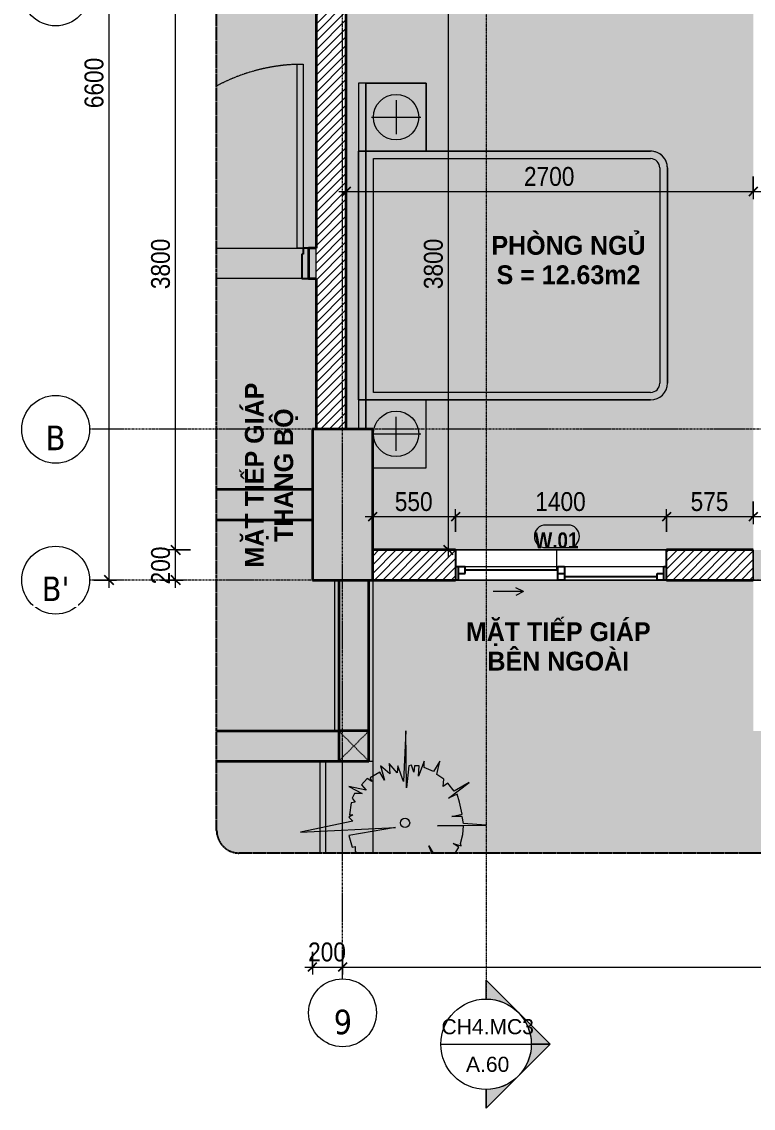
# Model space of a CAD drawing. Header units: millimetres. Extents: x 81424 to 264319, y 405 to 78637.
# Drawn here: x 81424 to 86278, y 21035 to 28239 of the extents above; entities that cross this region are included whole.
import ezdxf

# ---------------------------------------------------------------- set-up
doc = ezdxf.new("R2010")
doc.units = ezdxf.units.MM
for name, pattern in [('Dash', [6, 3, -3]), ('Dash - Tight', [4.5, 3, -1.5]), ('Dash Dot 3_16_', [7.9375, 4.7625, -1.5875, 0, -1.5875]), ('Grid Line', [22.225, 12.7, -3.175, 3.175, -3.175]), ('Hidden', [7.14375, 4.7625, -2.38125])]:
    doc.linetypes.add(name, pattern=pattern)
for name, color, linetype, lineweight in [('0-1', 7, 'Continuous', 5), ('A-ANNO-DIMS', 211, 'Continuous', 9), ('A-ANNO-DIMS-50', 211, 'Continuous', 9), ('A-DETL-GENF-1', 7, 'Continuous', 18), ('A-DETL-GENF-3', 92, 'Dash - Tight', 18), ('A-DETL-GENF-4', 92, 'Hidden', 25), ('A-DETL-GENF-5', 9, 'Continuous', 18), ('A-DETL-MEDM', 33, 'Continuous', 35), ('A-DETL-THIN', 151, 'Continuous', 18), ('A-DOOR', 31, 'Continuous', 18), ('A-DOOR-FRAM', 31, 'Continuous', 25), ('A-DOOR-FRAM-1', 31, 'Continuous', 18), ('A-FLOR', 192, 'Continuous', 18), ('A-GLAZ', 151, 'Continuous', 18), ('A-GLAZ-1', 151, 'Continuous', 25), ('A-GLAZ-IDEN', 152, 'Continuous', 9), ('A-WALL', 113, 'Continuous', 18), ('A-WALL-4', 113, 'Continuous', 35), ('A-WALL-PATT-2', 111, 'Continuous', 18), ('G-ANNO-SYMB', 111, 'Continuous', 9), ('G-ANNO-SYMB-1', 111, 'Dash Dot 3_16_', 18), ('G-ANNO-TEXT-1', 7, 'Continuous', 9), ('G-IMPT', 8, 'Continuous', 18), ('I-FURN', 30, 'Continuous', 18), ('I-FURN-2', 253, 'Continuous', 18), ('L-PLNT-1', 253, 'Continuous', 18), ('S-COLS', 52, 'Continuous', 18), ('S-COLS-3', 52, 'Continuous', 35), ('S-COLS-HDLN', 52, 'Dash', 18), ('S-GRID-1', 1, 'Grid Line', 9), ('S-GRID-IDEN', 1, 'Continuous', 9)]:
    doc.layers.add(name, color=color, linetype=linetype, lineweight=lineweight)
doc.layers.add('A-DETL-GENF-2', color=7, linetype='Continuous', lineweight=18, transparency=0.2)
doc.styles.add('Arial', font='arial.ttf', dxfattribs={"height": 100})
doc.styles.add('Arial_B', font='arialbd.ttf', dxfattribs={"width": 0.95, "height": 125})
doc.styles.add('Arial_B_2', font='arialbd.ttf', dxfattribs={"width": 0.85, "height": 105})
doc.styles.add('Tahoma_B', font='tahomabd.ttf', dxfattribs={"height": 162.5})
doc.styles.add('UTM Avo', font='', dxfattribs={"width": 0.9, "height": 125})
doc.styles.get('UTM Avo').set_extended_font_data('UTM Avo')
doc.dimstyles.new('1_Dim_chi_tiet_2_5', dxfattribs={"dimscale": 304.8, "dimtxt": 124.912619, "dimasz": 0.19685, "dimexe": 0.164042, "dimexo": 0.0625, "dimgap": 0.016404, "dimtad": 1, "dimdec": 0, "dimrnd": 5, "dimzin": 0, "dimdsep": 46, "dimtxsty": 'UTM Avo', "dimblk1": 'OBLIQUE', "dimblk2": 'OBLIQUE', "dimsah": 1, "dimcen": 0.09, "dimdle": 0.164042, "dimazin": 0, "dimtfac": 1, "dimtdec": 4, "dimtix": 1, "dimtmove": 0, "dimatfit": 3, "dimfxl": 0.328084, "dimfxlon": 1, "dimtvp": 1, "dimtolj": 1, "dimtzin": 0, "dimarcsym": 2})
pattern_1 = [(45, (0, 0), (-28.284271, 28.284271), [])]

# ---------------------------------------------------------------- blocks, each defined once
blk = doc.blocks.new('NCV_TKTC_KET CAU_rvt-1-TKCS_CĂN HỘ LOẠI 4 - MẶT BẰNG')
at = {"layer": 'A-FLOR'}
blk.add_line((83502.6, 23536.9), (83502.6, 24536.9), dxfattribs=at)
at = {"layer": 'S-COLS'}
blk.add_line((83352.6, 24536.9), (83527.6, 24536.9), dxfattribs=at)
blk = doc.blocks.new('GIUONG NGU-2TAB-1600x2000 - GIUONG NGU-2TAB-1600x2000-842839-TKCS_CĂN HỘ LOẠI 4 - MẶT BẰNG')
at = {"layer": 'I-FURN-2'}
for p, q in [((458.5, 0), (263.7, 0)), ((458.5, -50), (458.5, 0)), ((2108.2, 0), (458.5, 0)), ((458.5, 0), (458.5, -50)), ((458.5, 0), (2108.2, 0)), ((2108.2, -50), (2108.2, 0)), ((458.5, -50), (263.7, -50)), ((263.7, -50), (458.5, -50)), ((458.5, -50), (263.7, -50)), ((458.5, -450.3), (458.5, -50)), ((2108.2, -50), (458.5, -50)), ((458.5, -50), (458.5, -1938.9)), ((458.5, -50), (2108.2, -50)), ((458.5, -1938.9), (458.5, -50)), ((458.5, -450.3), (458.5, -50)), ((458.5, -50), (2108.2, -50)), ((2558.2, 0), (2108.2, 0)), ((2108.2, 0), (2108.2, -50)), ((2558.2, -50), (2108.2, -50)), ((2108.2, -50), (2108.2, -450.3)), ((2108.2, -1938.9), (2108.2, -50)), ((2108.2, -50), (2558.2, -50)), ((2108.2, -50), (2558.2, -50)), ((2108.2, -450.3), (2108.2, -50)), ((2108.2, -50), (2108.2, -1938.9)), ((2558.2, -50), (2558.2, 0)), ((2558.2, -450.3), (2558.2, -50)), ((2558.2, -50), (2558.2, -450.3)), ((8.5, -95), (8.5, -450.3)), ((8.5, -95), (8.5, -450.3)), ((233.5, -95), (233.5, -413.5)), ((508.5, -100), (2058.2, -100)), ((508.5, -1938.9), (508.5, -100)), ((2058.2, -100), (2058.2, -1938.9)), ((2333.2, -86.8), (2333.2, -413.5)), ((120.2, -250.2), (346.8, -250.2)), ((2446.5, -250.2), (2219.8, -250.2)), ((8.5, -450.3), (458.5, -450.3)), ((8.5, -450.3), (458.5, -450.3)), ((2108.2, -450.3), (2558.2, -450.3)), ((2558.2, -450.3), (2108.2, -450.3)), ((1997.1, -2000), (569.6, -2000)), ((569.6, -2050), (1997.1, -2050)), ((1997.1, -2050), (569.6, -2050))]:
    blk.add_line(p, q, dxfattribs=at)
for centre in [(233.5, -250.2), (2333.2, -250.2)]:
    blk.add_circle(centre, 150.7, dxfattribs=at)
for centre, radius, start, end in [((569.6, -1938.9), 111.1, 180, 270), ((569.6, -1938.9), 111.1, 180, 270), ((569.6, -1938.9), 61.1, 180, 270), ((1997.1, -1938.9), 111.1, 270, 360), ((1997.1, -1938.9), 61.1, 270, 0), ((1997.1, -1938.9), 111.1, 270, 0)]:
    blk.add_arc(centre, radius, start, end, dxfattribs=at)
blk = doc.blocks.new('NCV_TKTC_TANG 1_rvt-1-TKCS_CĂN HỘ LOẠI 4 - MẶT BẰNG')
at = {"layer": 'I-FURN', "rotation": 90.00000000000077}
blk.add_blockref('GIUONG NGU-2TAB-1600x2000 - GIUONG NGU-2TAB-1600x2000-842839-TKCS_CĂN HỘ LOẠI 4 - MẶT BẰNG', (83657.6, 25273.2), dxfattribs=at)
blk = doc.blocks.new('FD_01 - FD_01-1200x2200mm-1787917-TKCS_CĂN HỘ LOẠI 4 - MẶT BẰNG')
at = {"layer": 'A-DETL-GENF-3'}
for p, q in [((570, 100), (570, 1320)), ((570, 1320), (610, 1320)), ((610, 1320), (610, 100)), ((610, 100), (570, 100))]:
    blk.add_line(p, q, dxfattribs=at)
blk.add_arc((610, 100), 1220, 91.87889, 118.14713, dxfattribs=at)
at = {"layer": 'A-DOOR-FRAM'}
for p, q in [((645, 100), (610, 100)), ((610, 100), (610, 60)), ((610, 60), (600, 60)), ((600, 60), (600, -100)), ((600, -100), (645, -100))]:
    blk.add_line(p, q, dxfattribs=at)
blk = doc.blocks.new('FD_01 - FD_01-1200x2200mm-1787918-TKCS_CĂN HỘ LOẠI 4 - MẶT BẰNG')
at = {"layer": 'A-DETL-GENF-3'}
for p, q in [((570, -100), (570, -709.6)), ((610, -709.6), (610, -100))]:
    blk.add_line(p, q, dxfattribs=at)
at = {"layer": 'A-DOOR-FRAM-1'}
for p, q in [((-115, 100), (645, 100)), ((645, 100), (645, 98.4))]:
    blk.add_line(p, q, dxfattribs=at)
blk = doc.blocks.new('1_FAMILY RVT - W01-WxH 1400x1400xmm-V5-TKCS_CĂN HỘ LOẠI 4 - MẶT BẰNG')
at = {"layer": 'A-GLAZ'}
for p, q in [((248.4, 172.39), (299.2, 197.79)), ((248.4, 172.39), (299.2, 146.99)), ((248.4, 172.39), (451.6, 172.39)), ((700, 96.19), (-700, 96.19)), ((-636.5, 96.19), (-22.225, 96.19)), ((22.225, 96.19), (680.95, 96.19)), ((-680.95, 7.29), (-22.225, 7.29)), ((22.225, 7.29), (636.5, 7.29)), ((-700, -103.81), (700, -103.81))]:
    blk.add_line(p, q, dxfattribs=at)
at = {"layer": 'A-GLAZ-1'}
for p, q in [((-700, 96.19), (-700, -103.81)), ((-700, 96.19), (-636.5, 96.19)), ((-680.95, 96.19), (-680.95, 7.29)), ((-636.5, 96.19), (-636.5, 51.74)), ((-636.5, 73.965), (-22.225, 73.965)), ((-22.225, 7.29), (-22.225, 96.19)), ((-22.225, 96.19), (22.225, 96.19)), ((22.225, 96.19), (22.225, 7.29)), ((680.95, 96.19), (700, 96.19)), ((680.95, 96.19), (680.95, 7.29)), ((700, -103.81), (700, 96.19)), ((-700, 7.29), (-680.95, 7.29)), ((-636.5, 51.74), (-680.95, 51.74)), ((22.225, 51.74), (-22.225, 51.74)), ((-22.225, 7.29), (22.225, 7.29)), ((22.225, 29.515), (636.5, 29.515)), ((636.5, 51.74), (636.5, 7.29)), ((680.95, 51.74), (636.5, 51.74)), ((636.5, 7.29), (700, 7.29))]:
    blk.add_line(p, q, dxfattribs=at)
blk = doc.blocks.new('CAY MAI VAN PHUC - CAY DUC SOC_dwg-2256080-TKCS_CĂN HỘ LOẠI 4 - MẶT BẰNG')
at = {"layer": 'G-IMPT', "flags": 128}
for points in [[(32.8, 479.5), (12.9, 293.4), (6.2, 771.8), (-13.8, 346.6), (-60.3, 479.5), (-67, 419.7), (-133.5, 499.4), (-126.8, 413), (-206.6, 479.5), (-173.4, 359.9), (-213.3, 426.3), (-293.1, 379.8), (-279.8, 346.6), (-319.7, 373.2), (-366.2, 320), (-326.3, 273.5), (-472.6, 306.7), (-359.6, 246.9), (-426.1, 246.9), (-446, 207.1), (-419.4, 173.8), (-452.7, 167.2), (-466, 67.5), (-439.4, 67.5), (-472.6, 47.6), (-439.4, 14.4), (-878.3, -78.6), (-80.3, -38.8), (-472.6, -105.2), (-446, -204.9), (-419.4, -198.2), (-419.4, -238.1), (-407.7, -253.3)], [(434.6, -253.3), (425.2, -244.8), (451.8, -204.9), (405.2, -171.7), (471.7, -191.6), (465.1, -171.7), (485, -98.6), (491.7, -25.5), (272.2, -25.5), (677.9, -18.8), (491.7, -5.6), (478.4, 54.2), (391.9, 54.2), (478.4, 74.2), (458.4, 173.8), (438.5, 240.3), (365.3, 207.1), (538.2, 340), (411.9, 266.9), (358.7, 333.3), (318.8, 306.7), (325.4, 366.5), (265.6, 406.4), (292.2, 519.4), (239, 433), (159.2, 466.2), (159.2, 519.4), (112.6, 393.1), (119.3, 479.5), (79.4, 479.5), (72.7, 426.3), (52.8, 486.1), (32.8, 479.5)], [(224.6, -253.3), (199.1, -191.6), (235.7, -253.3)]]:
    blk.add_lwpolyline(points, dxfattribs=at)
at = {"layer": 'G-IMPT'}
blk.add_circle((0, 0), 38.6, dxfattribs=at)
blk = doc.blocks.new('CAY MAI VAN PHUC - CAY BONG TRANG-2256081-TKCS_CĂN HỘ LOẠI 4 - MẶT BẰNG')
at = {"xscale": 0.7894736842105263, "yscale": 0.7894736842105263, "zscale": 0.7894736842105263}
blk.add_blockref('CAY MAI VAN PHUC - CAY DUC SOC_dwg-2256080-TKCS_CĂN HỘ LOẠI 4 - MẶT BẰNG', (0, 0), dxfattribs=at)
blk = doc.blocks.new('G1_SOF - BO TRU - 200x200-3050151-TKCS_CĂN HỘ LOẠI 4 - MẶT BẰNG')
at = {"layer": 'S-COLS-3'}
for p, q in [((100, 100), (-100, 100)), ((-100, 100), (-100, -100)), ((100, -100), (100, 100)), ((-100, -100), (100, -100))]:
    blk.add_line(p, q, dxfattribs=at)
at = {"layer": 'S-COLS-HDLN'}
for p, q in [((100, 100), (-100, -100)), ((-100, 100), (100, -100))]:
    blk.add_line(p, q, dxfattribs=at)
blk = doc.blocks.new('BORDER VIEW - BORDER VIEW-2591741-TKCS_CĂN HỘ LOẠI 4 - MẶT BẰNG')
at = {"layer": 'A-DETL-GENF-4'}
for p, q in [((0, 150), (0, 11455.3)), ((9840, 0), (150, 0))]:
    blk.add_line(p, q, dxfattribs=at)
blk.add_arc((150, 150), 150, 180, 270, dxfattribs=at)
blk = doc.blocks.new('Grid - M_Grid Head - Circle-353313-TKCS_CĂN HỘ LOẠI 4 - MẶT BẰNG')
at = {"layer": 'S-GRID-IDEN'}
blk.add_circle((0, 0), 4.5, dxfattribs=at)
blk = doc.blocks.new('Section - M_Section Head - Filled-352373-TKCS_CĂN HỘ LOẠI 4 - MẶT BẰNG')
at = {"layer": 'G-ANNO-SYMB'}
h = blk.add_hatch(color=256, dxfattribs=at)
edge = h.paths.add_edge_path()
edge.add_line((-6, 8.49), (-6, 6))
edge.add_arc((-6, 0), 6, 90, 135)
edge.add_line((-10.24, 4.24), (-6, 8.49))
h = blk.add_hatch(color=256, dxfattribs=at)
edge = h.paths.add_edge_path()
edge.add_line((-6, 8.49), (-1.76, 4.24))
edge.add_arc((-6, 0), 6, 45, 90)
edge.add_line((-6, 6), (-6, 8.49))
h = blk.add_hatch(color=256, dxfattribs=at)
edge = h.paths.add_edge_path()
edge.add_line((-14.49, 0), (-10.24, 4.24))
edge.add_arc((-6, 0), 6, 135, 180)
edge.add_line((-12, 0), (-14.49, 0))
h = blk.add_hatch(color=256, dxfattribs=at)
edge = h.paths.add_edge_path()
edge.add_line((2.49, 0), (0, 0))
edge.add_arc((-6, 0), 6, 360, 405)
edge.add_line((-1.76, 4.24), (2.49, 0))
for p, q in [((-6, 8.49), (-14.49, 0)), ((-6, 8.49), (-10.24, 4.24)), ((-6, 8.49), (2.49, 0)), ((-6, 6), (-6, 8.49)), ((-6, 8.49), (-6, 6)), ((-1.76, 4.24), (-6, 8.49)), ((-10.24, 4.24), (-14.49, 0)), ((2.49, 0), (-1.76, 4.24)), ((-14.49, 0), (-12, 0)), ((0, 0), (2.49, 0)), ((-12, 0), (-14.49, 0)), ((0, 0), (2.49, 0))]:
    blk.add_line(p, q, dxfattribs=at)
for start, end in [(360, 180), (90, 135), (45, 90), (135, 180), (360, 45), (180, 360)]:
    blk.add_arc((-6, 0), 6, start, end, dxfattribs=at)
blk = doc.blocks.new('DIMBLOCK10-TKCS_CĂN HỘ LOẠI 4 - MẶT BẰNG')
at = {"layer": 'A-ANNO-DIMS-50'}
for p, q in [((82103.5, 31136.9), (81953.5, 31136.9)), ((82003.5, 24486.9), (82003.5, 31136.9)), ((82003.5, 31136.9), (82103.5, 31136.9)), ((81903.5, 24536.9), (82053.5, 24536.9)), ((82003.5, 24536.9), (81903.5, 24536.9))]:
    blk.add_line(p, q, dxfattribs=at)
at = {"layer": 'A-ANNO-DIMS-50', "lineweight": 25}
for p, q in [((82003.5, 31136.9), (81973.5, 31166.9)), ((82003.5, 31136.9), (82033.5, 31106.9)), ((82003.5, 24536.9), (81973.5, 24566.9)), ((82003.5, 24536.9), (82033.5, 24506.9))]:
    blk.add_line(p, q, dxfattribs=at)
at = {"layer": 'A-ANNO-DIMS-50', "color": 0, "insert": (81841.1, 27665.8), "char_height": 125, "width": 410.824, "attachment_point": 1, "rotation": 90, "line_spacing_factor": 1.110334, "style": 'UTM Avo'}
blk.add_mtext('6600', dxfattribs=at)
blk = doc.blocks.new('_Oblique')
at = {"color": 0, "linetype": 'ByBlock', "lineweight": -2}
blk.add_line((-0.5, -0.5), (0.5, 0.5), dxfattribs=at)
blk = doc.blocks.new('DIMBLOCK12-TKCS_CĂN HỘ LOẠI 4 - MẶT BẰNG')
at = {"layer": 'A-ANNO-DIMS-50'}
for p, q in [((82544.9, 24736.9), (82394.9, 24736.9)), ((82444.9, 24486.9), (82444.9, 24736.9)), ((82444.9, 24736.9), (82544.9, 24736.9)), ((82344.9, 24536.9), (82494.9, 24536.9)), ((82444.9, 24536.9), (82344.9, 24536.9))]:
    blk.add_line(p, q, dxfattribs=at)
at = {"layer": 'A-ANNO-DIMS-50', "lineweight": 25}
for p, q in [((82444.9, 24736.9), (82414.9, 24766.9)), ((82444.9, 24736.9), (82474.9, 24706.9)), ((82444.9, 24536.9), (82414.9, 24566.9)), ((82444.9, 24536.9), (82474.9, 24506.9))]:
    blk.add_line(p, q, dxfattribs=at)
at = {"layer": 'A-ANNO-DIMS-50', "color": 0, "insert": (82282.5, 24508.6), "char_height": 125, "width": 308.118, "attachment_point": 1, "rotation": 90, "line_spacing_factor": 1.110334, "style": 'UTM Avo'}
blk.add_mtext('200', dxfattribs=at)
blk = doc.blocks.new('DIMBLOCK13-TKCS_CĂN HỘ LOẠI 4 - MẶT BẰNG')
at = {"layer": 'A-ANNO-DIMS-50'}
for p, q in [((82544.9, 28537.4), (82394.9, 28537.4)), ((82444.9, 24736.9), (82444.9, 28537.4)), ((82444.9, 28537.4), (82544.9, 28537.4)), ((82544.9, 24736.9), (82394.9, 24736.9)), ((82444.9, 24736.9), (82544.9, 24736.9))]:
    blk.add_line(p, q, dxfattribs=at)
at = {"layer": 'A-ANNO-DIMS-50', "lineweight": 25}
for p, q in [((82444.9, 28537.4), (82414.9, 28567.4)), ((82444.9, 28537.4), (82474.9, 28507.4)), ((82444.9, 24736.9), (82414.9, 24766.9)), ((82444.9, 24736.9), (82474.9, 24706.9))]:
    blk.add_line(p, q, dxfattribs=at)
at = {"layer": 'A-ANNO-DIMS-50', "color": 0, "insert": (82282.5, 26466), "char_height": 125, "width": 410.824, "attachment_point": 1, "rotation": 90, "line_spacing_factor": 1.110334, "style": 'UTM Avo'}
blk.add_mtext('3800', dxfattribs=at)
blk = doc.blocks.new('DIMBLOCK17-TKCS_CĂN HỘ LOẠI 4 - MẶT BẰNG')
at = {"layer": 'A-ANNO-DIMS-50'}
for p, q in [((83352.6, 22071.9), (83352.6, 21921.9)), ((83352.6, 21971.9), (83352.6, 22071.9)), ((83552.6, 22071.9), (83552.6, 21921.9)), ((83552.6, 21971.9), (83552.6, 22071.9)), ((83302.6, 21971.9), (83552.6, 21971.9))]:
    blk.add_line(p, q, dxfattribs=at)
at = {"layer": 'A-ANNO-DIMS-50', "lineweight": 25}
for p, q in [((83352.6, 21971.9), (83322.6, 21941.9)), ((83352.6, 21971.9), (83382.6, 22001.9)), ((83552.6, 21971.9), (83522.6, 21941.9)), ((83552.6, 21971.9), (83582.6, 22001.9))]:
    blk.add_line(p, q, dxfattribs=at)
at = {"layer": 'A-ANNO-DIMS-50', "color": 0, "insert": (83324.2, 22134.2), "char_height": 125, "width": 308.118, "attachment_point": 1, "line_spacing_factor": 1.110334, "style": 'UTM Avo'}
blk.add_mtext('200', dxfattribs=at)
blk = doc.blocks.new('DIMBLOCK18-TKCS_CĂN HỘ LOẠI 4 - MẶT BẰNG')
at = {"layer": 'A-ANNO-DIMS-50'}
for p, q in [((83552.6, 22071.9), (83552.6, 21921.9)), ((83552.6, 21971.9), (83552.6, 22071.9)), ((91752.6, 22071.9), (91752.6, 21921.9)), ((91752.6, 21971.9), (91752.6, 22071.9)), ((83552.6, 21971.9), (91752.6, 21971.9))]:
    blk.add_line(p, q, dxfattribs=at)
at = {"layer": 'A-ANNO-DIMS-50', "lineweight": 25}
for p, q in [((83552.6, 21971.9), (83522.6, 21941.9)), ((83552.6, 21971.9), (83582.6, 22001.9)), ((91752.6, 21971.9), (91722.6, 21941.9)), ((91752.6, 21971.9), (91782.6, 22001.9))]:
    blk.add_line(p, q, dxfattribs=at)
at = {"layer": 'A-ANNO-DIMS-50', "color": 0, "insert": (87481.4, 22134.2), "char_height": 125, "width": 410.824, "attachment_point": 1, "line_spacing_factor": 1.110334, "style": 'UTM Avo'}
blk.add_mtext('8200', dxfattribs=at)
blk = doc.blocks.new('DIMBLOCK23-TKCS_CĂN HỘ LOẠI 4 - MẶT BẰNG')
at = {"layer": 'A-ANNO-DIMS-50'}
for p, q in [((83577.6, 27213.7), (83577.6, 27063.7)), ((83577.6, 27113.7), (83577.6, 27213.7)), ((86277.6, 27213.7), (86277.6, 27063.7)), ((86277.6, 27113.7), (86277.6, 27213.7)), ((83527.6, 27113.7), (86327.6, 27113.7))]:
    blk.add_line(p, q, dxfattribs=at)
at = {"layer": 'A-ANNO-DIMS-50', "lineweight": 25}
for p, q in [((83577.6, 27113.7), (83547.6, 27083.7)), ((83577.6, 27113.7), (83607.6, 27143.7)), ((86277.6, 27113.7), (86247.6, 27083.7)), ((86277.6, 27113.7), (86307.6, 27143.7))]:
    blk.add_line(p, q, dxfattribs=at)
at = {"layer": 'A-ANNO-DIMS-50', "color": 0, "insert": (84756.4, 27276.1), "char_height": 125, "width": 410.824, "attachment_point": 1, "line_spacing_factor": 1.110334, "style": 'UTM Avo'}
blk.add_mtext('2700', dxfattribs=at)
blk = doc.blocks.new('DIMBLOCK24-TKCS_CĂN HỘ LOẠI 4 - MẶT BẰNG')
at = {"layer": 'A-ANNO-DIMS-50'}
for p, q in [((84154.7, 28537.4), (84304.7, 28537.4)), ((84254.7, 28537.4), (84154.7, 28537.4)), ((84254.7, 24686.9), (84254.7, 28587.4)), ((84154.7, 24736.9), (84304.7, 24736.9)), ((84254.7, 24736.9), (84154.7, 24736.9))]:
    blk.add_line(p, q, dxfattribs=at)
at = {"layer": 'A-ANNO-DIMS-50', "lineweight": 25}
for p, q in [((84254.7, 28537.4), (84224.7, 28567.4)), ((84254.7, 28537.4), (84284.7, 28507.4)), ((84254.7, 24736.9), (84224.7, 24766.9)), ((84254.7, 24736.9), (84284.7, 24706.9))]:
    blk.add_line(p, q, dxfattribs=at)
at = {"layer": 'A-ANNO-DIMS-50', "color": 0, "insert": (84092.3, 26466), "char_height": 125, "width": 410.824, "attachment_point": 1, "rotation": 90, "line_spacing_factor": 1.110334, "style": 'UTM Avo'}
blk.add_mtext('3800', dxfattribs=at)
blk = doc.blocks.new('DIMBLOCK44-TKCS_CĂN HỘ LOẠI 4 - MẶT BẰNG')
at = {"layer": 'A-ANNO-DIMS-50'}
for p, q in [((83752.6, 25058), (83752.6, 24908)), ((83752.6, 24958), (83752.6, 25058)), ((84302.6, 24858), (84302.6, 25008)), ((83702.6, 24958), (84302.6, 24958)), ((84302.6, 24958), (84302.6, 24858))]:
    blk.add_line(p, q, dxfattribs=at)
at = {"layer": 'A-ANNO-DIMS-50', "lineweight": 25}
for p, q in [((83752.6, 24958), (83722.6, 24928)), ((83752.6, 24958), (83782.6, 24988)), ((84302.6, 24958), (84272.6, 24928)), ((84302.6, 24958), (84332.6, 24988))]:
    blk.add_line(p, q, dxfattribs=at)
at = {"layer": 'A-ANNO-DIMS-50', "color": 0, "insert": (83899.2, 25120.4), "char_height": 125, "width": 308.118, "attachment_point": 1, "line_spacing_factor": 1.110334, "style": 'UTM Avo'}
blk.add_mtext('550', dxfattribs=at)
blk = doc.blocks.new('DIMBLOCK45-TKCS_CĂN HỘ LOẠI 4 - MẶT BẰNG')
at = {"layer": 'A-ANNO-DIMS-50'}
for p, q in [((84302.6, 24858), (84302.6, 25008)), ((85702.6, 24858), (85702.6, 25008)), ((84302.6, 24958), (85702.6, 24958)), ((84302.6, 24958), (84302.6, 24858)), ((85702.6, 24958), (85702.6, 24858))]:
    blk.add_line(p, q, dxfattribs=at)
at = {"layer": 'A-ANNO-DIMS-50', "lineweight": 25}
for p, q in [((84302.6, 24958), (84272.6, 24928)), ((84302.6, 24958), (84332.6, 24988)), ((85702.6, 24958), (85672.6, 24928)), ((85702.6, 24958), (85732.6, 24988))]:
    blk.add_line(p, q, dxfattribs=at)
at = {"layer": 'A-ANNO-DIMS-50', "color": 0, "insert": (84831.4, 25120.4), "char_height": 125, "width": 410.824, "attachment_point": 1, "line_spacing_factor": 1.110334, "style": 'UTM Avo'}
blk.add_mtext('1400', dxfattribs=at)
blk = doc.blocks.new('DIMBLOCK46-TKCS_CĂN HỘ LOẠI 4 - MẶT BẰNG')
at = {"layer": 'A-ANNO-DIMS-50'}
for p, q in [((85702.6, 24858), (85702.6, 25008)), ((86277.6, 25058), (86277.6, 24908)), ((86277.6, 24958), (86277.6, 25058)), ((85702.6, 24958), (86327.6, 24958)), ((85702.6, 24958), (85702.6, 24858))]:
    blk.add_line(p, q, dxfattribs=at)
at = {"layer": 'A-ANNO-DIMS-50', "lineweight": 25}
for p, q in [((85702.6, 24958), (85672.6, 24928)), ((85702.6, 24958), (85732.6, 24988)), ((86277.6, 24958), (86247.6, 24928)), ((86277.6, 24958), (86307.6, 24988))]:
    blk.add_line(p, q, dxfattribs=at)
at = {"layer": 'A-ANNO-DIMS-50', "color": 0, "insert": (85861.7, 25120.4), "char_height": 125, "width": 308.118, "attachment_point": 1, "line_spacing_factor": 1.110334, "style": 'UTM Avo'}
blk.add_mtext('575', dxfattribs=at)
blk = doc.blocks.new('SSA-WINDOW TAG - 10-2062020-TKCS_CĂN HỘ LOẠI 4 - MẶT BẰNG')
at = {"layer": 'A-GLAZ-IDEN'}
for p, q in [((1.296875, 1.5), (-1.6875, 1.5)), ((-1.6875, -1.5), (1.296875, -1.5))]:
    blk.add_line(p, q, dxfattribs=at)
for centre, start, end in [((-1.6875, 0), 90, 270), ((1.296875, 0), 270, 90)]:
    blk.add_arc(centre, 1.5, start, end, dxfattribs=at)

msp = doc.modelspace()

# ---------------------------------------------------------------- hatches: boundary and pattern name
at = {"layer": 'A-DETL-GENF-1'}
msp.add_hatch(color=256, dxfattribs=at).paths.add_polyline_path([(84107.9, 24736.9), (86277.6, 24737.4), (86277.6, 30437.4), (85777.6, 30437.4), (85777.6, 31037.4), (85177.6, 31036.9), (85177.1, 28537.4), (83577.6, 28536.9), (83577.6, 25536.9), (83752.6, 25536.9), (83752.6, 24736.9)])
at = {"layer": 'A-DETL-GENF-2'}
h = msp.add_hatch(color=256, dxfattribs=at)
h.paths.add_polyline_path([(84504.5, 22727.4), (92557.6, 22727.4), (92596.4, 22732.5), (92632.6, 22747.5), (92663.6, 22771.3), (92687.5, 22802.4), (92702.4, 22838.5), (92707.6, 22877.4), (92707.6, 34182.7), (92702.4, 34221.5), (92687.5, 34257.7), (92663.6, 34288.8), (92632.6, 34312.6), (92596.4, 34327.6), (92557.6, 34332.7), (82867.6, 34332.7), (82828.7, 34327.6), (82792.6, 34312.6), (82761.5, 34288.8), (82737.7, 34257.7), (82722.7, 34221.5), (82717.6, 34182.7), (82717.6, 22877.4), (82722.7, 22838.5), (82737.7, 22802.4), (82761.5, 22771.3), (82792.6, 22747.5), (82828.7, 22732.5), (82867.6, 22727.4), (83752.6, 22727.4)])
h.paths.add_polyline_path([(86471.7, 23335.3), (86277.6, 23335.3), (86277.6, 24536.9), (83352.6, 24536.9), (83352.6, 25536.9), (83377.6, 25536.9), (83377.6, 31136.9), (85777.6, 31136.9), (85777.6, 33537.4), (91977.6, 33536.9), (91977.6, 32236.9), (91852.6, 32236.9), (91852.6, 25536.9), (91952.6, 25536.9), (91952.6, 24536.9), (91852.6, 24536.9), (91852.5, 23336.9), (86477.6, 23336.9), (86477.6, 23335.3)])
h.paths.add_polyline_path([(83727.6, 23336.9), (83527.6, 23337.4), (83527.9, 23536.9), (83727.6, 23536.9), (83727.6, 23337.4)])
h.paths.add_polyline_path([(84499.1, 31225.5), (84497, 31225.5), (84495.7, 31233.7), (84492.2, 31241.5), (84488.2, 31246.6), (84482, 31251.4), (84474.8, 31254.4), (84467, 31255.4), (84458.8, 31254.1), (84451, 31250.6), (84445.9, 31246.6), (84441.1, 31240.4), (84438.1, 31233.2), (84437.1, 31225.5), (84435, 31225.5), (84436.1, 31233.8), (84439.3, 31241.5), (84445.9, 31249.2), (84452.1, 31253.6), (84459.3, 31256.5), (84467, 31257.5), (84475.3, 31256.4), (84483.1, 31253.2), (84489.7, 31248.1), (84494.8, 31241.5), (84498, 31233.7), (84498.7, 31228.3)])
h.paths.add_polyline_path([(85016.6, 31225.9), (85015.5, 31225.9), (85017.4, 31236.3), (85020, 31242.6), (85026.6, 31250.5), (85033.1, 31255.2), (85040.7, 31258.2), (85048.9, 31259.3), (85057.5, 31258.1), (85065.6, 31254.8), (85072.5, 31249.5), (85077.8, 31242.6), (85081.2, 31234.5), (85082.3, 31225.9), (85080.4, 31225.9), (85079.1, 31234.5), (85075.5, 31242.6), (85069.5, 31249.5), (85064.7, 31253.2), (85057.1, 31256.3), (85048.9, 31257.4), (85040.3, 31256.1), (85032.2, 31252.4), (85025.3, 31246.4), (85021.6, 31241.6), (85018.4, 31234), (85017.4, 31225.9)])
h.paths.add_polyline_path([(84831, 31225.9), (84830.3, 31225.9), (84829, 31234.5), (84825.3, 31242.6), (84819.3, 31249.5), (84814.5, 31253.2), (84806.9, 31256.3), (84798.7, 31257.4), (84790.1, 31256.1), (84782, 31252.4), (84775.1, 31246.4), (84771.4, 31241.6), (84768.3, 31234), (84767.2, 31225.9), (84765.3, 31225.9), (84767.2, 31236.3), (84769.8, 31242.6), (84776.4, 31250.5), (84783, 31255.2), (84790.6, 31258.2), (84798.7, 31259.3), (84807.4, 31258.1), (84815.4, 31254.8), (84822.3, 31249.5), (84827.7, 31242.6), (84831, 31234.5), (84832.1, 31225.9)])
h.paths.add_polyline_path([(84730.6, 31232.4), (84728.3, 31232.4), (84726.8, 31242.7), (84722.5, 31252.3), (84717.4, 31259), (84709.6, 31264.9), (84700.5, 31268.7), (84690.8, 31270), (84680.5, 31268.5), (84670.9, 31264.1), (84664.3, 31259), (84658.3, 31251.2), (84654.6, 31242.2), (84653.3, 31232.4), (84651, 31232.4), (84652.4, 31242.7), (84656.4, 31252.3), (84664.3, 31261.8), (84672, 31267.3), (84681.1, 31270.9), (84692.6, 31272), (84702.8, 31270.2), (84710.7, 31266.9), (84720.1, 31259), (84725.7, 31251.2), (84729.3, 31242.2)])
h.paths.add_polyline_path([(84962.6, 31232.6), (84960.3, 31232.6), (84958.8, 31242.9), (84954.5, 31252.5), (84949.3, 31259.2), (84941.6, 31265.1), (84932.5, 31268.9), (84922.8, 31270.2), (84912.5, 31268.6), (84902.9, 31264.3), (84896.3, 31259.2), (84890.3, 31251.4), (84886.5, 31242.3), (84885.3, 31232.6), (84883, 31232.6), (84884.4, 31242.9), (84888.4, 31252.5), (84896.4, 31262.1), (84904, 31267.5), (84913.1, 31271.1), (84922.8, 31272.4), (84933.1, 31271), (84942.7, 31267.1), (84950.9, 31260.7), (84957.2, 31252.5), (84961.2, 31242.9)])
h.paths.add_polyline_path([(84623.9, 31240.7), (84621.2, 31240.7), (84619.4, 31253), (84614.1, 31264.5), (84608, 31272.5), (84598.7, 31279.7), (84587.8, 31284.2), (84576.2, 31285.7), (84563.8, 31283.9), (84552.3, 31278.6), (84544.3, 31272.5), (84537.2, 31263.2), (84532.7, 31252.3), (84531.1, 31240.7), (84528.4, 31240.7), (84530.1, 31253), (84534.8, 31264.5), (84542.4, 31274.4), (84553.6, 31282.5), (84564.5, 31286.9), (84576.2, 31288.4), (84590.5, 31285.9), (84600, 31282), (84609.9, 31274.4), (84618, 31263.2), (84622.5, 31251.2), (84623.7, 31242.2)])
h.paths.add_polyline_path([(83894.5, 31287.4), (83894.5, 31287.4), (83897.5, 31310.7), (83906.5, 31332.4), (83920.7, 31351), (83939.3, 31365.3), (83962.5, 31374.5), (83984.3, 31377.4), (84007.5, 31374.4), (84029.2, 31365.4), (84047.9, 31351.1), (84062.2, 31332.5), (84071.2, 31310.9), (84074.3, 31287.6), (84068.4, 31287.6), (84064.8, 31310.9), (84057.1, 31329.6), (84043.7, 31347), (84026.3, 31360.3), (84006, 31368.7), (83984.3, 31371.5), (83961, 31368), (83942.3, 31360.2), (83924.9, 31346.8), (83911.6, 31329.4), (83903.2, 31309.1), (83900.4, 31287.4), (83897.5, 31287.4)])
h.paths.add_polyline_path([(83677.1, 31287.4), (83677.1, 31287.4), (83680.1, 31310.7), (83689.1, 31332.4), (83703.3, 31351), (83721.9, 31365.3), (83745.1, 31374.5), (83766.9, 31377.4), (83790.1, 31374.4), (83811.8, 31365.4), (83830.4, 31351.1), (83844.8, 31332.5), (83853.8, 31310.9), (83856.9, 31287.6), (83851, 31287.6), (83847.4, 31310.9), (83839.7, 31329.6), (83826.3, 31347), (83808.9, 31360.3), (83788.6, 31368.7), (83766.8, 31371.5), (83743.6, 31368), (83724.9, 31360.2), (83707.5, 31346.8), (83694.2, 31329.4), (83685.8, 31309.1), (83683, 31287.4), (83680.1, 31287.4)])
h.paths.add_polyline_path([(83727.6, 32236.9), (83327.6, 32236.9), (83327.6, 33536.9), (83777.6, 33536.9), (83777.6, 32236.9)])
h = msp.add_hatch(color=256, dxfattribs=at)
h.paths.add_polyline_path([(91852.6, 23336.9), (91852.6, 23337.4), (91852.5, 23336.9)])
h.paths.add_polyline_path([(83527.6, 23336.9), (83727.6, 23337.4), (83727.6, 23536.9), (83527.6, 23536.9), (83527.6, 23337.4)])
at = {"layer": 'A-DETL-GENF-5'}
h = msp.add_hatch(dxfattribs=at)
h.set_pattern_fill('FP_2', color=256, style=0, pattern_type=2)
h.set_pattern_definition([(50, (0, 0), (364.3679, -31.8783), [38.1, -419.1]), (355, (0, 0), (-70.4859, 382.1133), [30.48, -335.28]), (100.451, (30.36, -2.66), (293.885, 350.2334), [32.38, -356.18]), (46.184, (0, 101.6), (542.1585, -84.0858), [57.15, -628.65]), (96.636, (45.2, 94.6), (474.805, 494.8554), [48.57, -534.27]), (351.184, (0, 101.6), (474.8102, 494.85), [45.72, -502.92]), (21, (50.8, 76.2), (303.2285, -204.5305), [38.1, -419.1]), (326, (50.8, 76.2), (123.6039, 368.376), [30.48, -335.28]), (71.451, (76.07, 59.16), (426.8341, 163.8427), [32.38, -356.18]), (37.5, (0, 0), (6.17665, 169.11015), [3.353, -327.863, 3.353, -337.007, -336.55]), (37.5, (0, 0), (6.17665, 169.11015), [-671.576, 3.353, -333.197]), (7.5, (0, 0), (133.63888, 200.3615), [3.353, -190.703, 3.353, -320.243, -128.27]), (7.5, (0, 0), (133.63888, 200.3615), [-517.652, 3.353, -124.917]), (327.5, (-113.28, 0), (271.18182, -11.45836), [3.353, -123.647, 3.353, -392.887, -525.78]), (327.5, (-113.28, 0), (271.18182, -11.45836), [-523.24, 3.353, -522.427]), (317.5, (-164.08, 0), (296.2585, 50.85285), [3.353, -161.747, 3.353, -259.791, -373.38]), (317.5, (-164.08, 0), (296.2585, 50.85285), [-428.244, 3.353, -370.027]), (45, (0, 0), (-125.7236, 125.7236), []), (45, (0, 190.5), (-125.7236, 125.7236), [])])
h.paths.add_polyline_path([(86477.6, 23335.3), (86477.6, 23536.9), (86277.6, 23536.9), (86277.6, 23335.3), (86471.7, 23335.3)])
h.paths.add_polyline_path([(91652.6, 23337.4), (91852.6, 23337.4), (91852.6, 23536.9), (91652.6, 23536.9), (91652.6, 23362.4)])
h.paths.add_polyline_path([(86335.5, 24536.9), (86477.6, 24536.9), (86477.6, 24737.4), (86277.6, 24736.9), (86277.6, 24536.9)])
h.paths.add_polyline_path([(91952.6, 24536.9), (91952.6, 25536.9), (91552.6, 25536.9), (91552.6, 24536.9), (91927.6, 24536.9)])
h.paths.add_polyline_path([(88777.6, 24536.9), (88877.5, 24536.9), (88877.5, 24736.9), (88677.5, 24736.9), (88677.5, 24536.9)])
h.paths.add_polyline_path([(83377.6, 24536.9), (83752.6, 24536.9), (83752.6, 25536.9), (83352.6, 25536.9), (83352.6, 24536.9)])
h.paths.add_polyline_path([(88777.6, 28836.9), (88877.6, 28836.9), (88877.6, 29036.9), (88777.6, 29036.9)])
h.paths.add_polyline_path([(86366.7, 28836.9), (86377.6, 28836.9), (86377.6, 29036.9), (86277.6, 29036.9), (86277.6, 28836.9)])
h.paths.add_polyline_path([(91852.6, 28836.9), (91852.6, 29036.9), (91652.6, 29036.9), (91652.6, 28836.9)])
h.paths.add_polyline_path([(83377.6, 28836.9), (83577.6, 28836.9), (83577.6, 29036.9), (83377.6, 29036.9)])
h.paths.add_polyline_path([(87477.6, 31036.9), (87477.6, 31136.9), (87277.6, 31136.9), (87277.6, 31036.9), (87440.1, 31036.9)])
h.paths.add_polyline_path([(83577.6, 32236.9), (83777.6, 32236.9), (83777.6, 33536.9), (83327.6, 33536.9), (83327.6, 32236.9), (83527.6, 32236.9)])
h.paths.add_polyline_path([(91927.6, 32236.9), (91977.6, 32237), (91977.6, 33537.4), (91527.6, 33536.9), (91527.6, 32236.9), (91852.6, 32236.9)])
h.paths.add_polyline_path([(86852.3, 33336.9), (86852.3, 33536.9), (86652.3, 33536.9), (86652.3, 33336.9)])
at = {"layer": 'A-WALL-PATT-2'}
h = msp.add_hatch(dxfattribs=at)
h.set_pattern_fill('FP_1', color=256, style=0, pattern_type=2)
h.set_pattern_definition(pattern_1)
h.paths.add_polyline_path([(83577.6, 25536.9), (83577.6, 28836.9), (83377.6, 28836.9), (83377.6, 25536.9)])
h.paths.add_polyline_path([(83577.6, 29036.9), (83577.6, 31136.9), (83377.6, 31136.9), (83377.6, 29036.9)])
h = msp.add_hatch(dxfattribs=at)
h.set_pattern_fill('FP_1', color=256, style=0, pattern_type=2)
h.set_pattern_definition(pattern_1)
h.paths.add_polyline_path([(85702.6, 24536.9), (86277.6, 24536.9), (86277.6, 24736.9), (85702.6, 24736.9)])
h.paths.add_polyline_path([(83752.6, 24536.9), (84302.6, 24536.9), (84302.6, 24736.9), (83752.6, 24736.9), (83752.6, 24545.6)])

# ---------------------------------------------------------------- linework, layer by layer
at = {"layer": 'A-DETL-MEDM'}
for p, q in [((83352.6, 25536.9), (83352.6, 24536.9)), ((83752.6, 25536.9), (83352.6, 25536.9)), ((83752.6, 24536.9), (83752.6, 25536.9)), ((83352.6, 24536.9), (83752.6, 24536.9))]:
    msp.add_line(p, q, dxfattribs=at)
at = {"layer": 'A-DETL-THIN'}
for p, q in [((83377.6, 25536.9), (83377.6, 28836.9)), ((83577.6, 28537.4), (83577.6, 25536.9)), ((83752.6, 24736.9), (86277.6, 24736.9)), ((86277.6, 24536.9), (83752.6, 24536.9))]:
    msp.add_line(p, q, dxfattribs=at)
at = {"layer": 'A-FLOR'}
for p, q in [((83552.6, 22727.4), (83552.6, 23335.3)), ((83752.6, 23335.3), (83752.6, 22727.4))]:
    msp.add_line(p, q, dxfattribs=at)
at = {"layer": 'A-GLAZ-IDEN'}
msp.add_line((84973.6, 24611.7), (84973.6, 24740), dxfattribs=at)
at = {"layer": 'A-WALL'}
for p, q in [((82717.6, 26737.4), (83292.6, 26737.4)), ((83282.6, 26537.4), (82717.6, 26537.4)), ((86277.6, 24536.9), (86277.6, 24736.9)), ((83752.6, 24536.9), (83752.6, 23335.3)), ((83477.6, 23536.9), (83527.6, 23536.9)), ((83752.6, 23335.3), (82717.6, 23335.3))]:
    msp.add_line(p, q, dxfattribs=at)
at = {"layer": 'A-WALL-4'}
for p, q in [((83377.6, 28836.9), (83377.6, 26737.4)), ((83577.6, 25536.9), (83577.6, 28836.9)), ((83377.6, 26737.4), (83327.6, 26737.4)), ((83327.6, 26737.4), (83327.6, 26537.4)), ((83327.6, 26537.4), (83377.6, 26537.4)), ((83377.6, 26537.4), (83377.6, 25536.9)), ((83352.6, 25137), (82717.6, 25137)), ((82717.6, 24937), (83352.6, 24937)), ((84302.6, 24736.9), (83752.6, 24736.9)), ((86277.6, 24736.9), (85702.6, 24736.9)), ((83527.6, 24536.9), (83527.6, 23536.9)), ((83527.6, 24536.9), (84302.6, 24536.9)), ((83727.6, 23536.9), (83727.6, 24536.9)), ((85702.6, 24536.9), (86277.6, 24536.9)), ((83527.6, 23535.3), (82717.6, 23535.3)), ((82717.6, 23336.9), (83527.6, 23336.9))]:
    msp.add_line(p, q, dxfattribs=at)
at = {"layer": 'G-ANNO-SYMB'}
msp.add_line((84204.8, 21459.6), (84804.8, 21459.6), dxfattribs=at)
at = {"layer": 'G-ANNO-SYMB-1'}
msp.add_line((84504.8, 35256.3), (84504.8, 21759.6), dxfattribs=at)
at = {"layer": 'S-COLS'}
for p, q in [((86277.6, 24736.9), (86277.6, 24536.9)), ((86277.6, 24536.9), (86471.7, 24536.9))]:
    msp.add_line(p, q, dxfattribs=at)
at = {"layer": 'S-GRID-1'}
for p, q in [((83552.6, 23143.4), (83552.6, 33714.1)), ((83124.4, 25536.9), (81874.4, 25536.9)), ((92249.1, 25536.9), (83124.4, 25536.9)), ((83124.4, 24536.9), (81874.4, 24536.9)), ((92249.1, 24536.9), (83124.4, 24536.9)), ((83552.6, 21893.4), (83552.6, 23143.4))]:
    msp.add_line(p, q, dxfattribs=at)

# ---------------------------------------------------------------- block references
at = {"layer": '0-1'}
for name in ['NCV_TKTC_TANG 1_rvt-1-TKCS_CĂN HỘ LOẠI 4 - MẶT BẰNG', 'NCV_TKTC_KET CAU_rvt-1-TKCS_CĂN HỘ LOẠI 4 - MẶT BẰNG']:
    msp.add_blockref(name, (0, 0), dxfattribs=at)
at = {"layer": 'A-DETL-GENF-3'}
msp.add_blockref('BORDER VIEW - BORDER VIEW-2591741-TKCS_CĂN HỘ LOẠI 4 - MẶT BẰNG', (82717.6, 22727.4), dxfattribs=at)
at = {"layer": 'A-DOOR'}
for name, p in [('FD_01 - FD_01-1200x2200mm-1787917-TKCS_CĂN HỘ LOẠI 4 - MẶT BẰNG', (82682.6, 26637.4)), ('FD_01 - FD_01-1200x2200mm-1787918-TKCS_CĂN HỘ LOẠI 4 - MẶT BẰNG', (82832.6, 23436.9))]:
    msp.add_blockref(name, p, dxfattribs=at)
at = {"layer": 'A-GLAZ', "rotation": 180}
msp.add_blockref('1_FAMILY RVT - W01-WxH 1400x1400xmm-V5-TKCS_CĂN HỘ LOẠI 4 - MẶT BẰNG', (85002.6, 24633.1), dxfattribs=at)
at = {"layer": 'A-GLAZ-IDEN', "xscale": 49.99999999999998, "yscale": 49.99999999999998, "zscale": 49.99999999999998}
msp.add_blockref('SSA-WINDOW TAG - 10-2062020-TKCS_CĂN HỘ LOẠI 4 - MẶT BẰNG', (84984.5, 24827.3), dxfattribs=at)
at = {"layer": 'G-ANNO-SYMB', "extrusion": (0, 0, -1), "xscale": 49.99999999999998, "yscale": 49.99999999999998, "zscale": 49.99999999999998, "rotation": 90.00000000000053}
msp.add_blockref('Section - M_Section Head - Filled-352373-TKCS_CĂN HỘ LOẠI 4 - MẶT BẰNG', (-84504.8, 21759.6), dxfattribs=at)
at = {"layer": 'L-PLNT-1'}
msp.add_blockref('CAY MAI VAN PHUC - CAY BONG TRANG-2256081-TKCS_CĂN HỘ LOẠI 4 - MẶT BẰNG', (83967.6, 22927.4), dxfattribs=at)
at = {"layer": 'S-COLS'}
msp.add_blockref('G1_SOF - BO TRU - 200x200-3050151-TKCS_CĂN HỘ LOẠI 4 - MẶT BẰNG', (83627.6, 23436.9), dxfattribs=at)
at = {"layer": 'S-GRID-IDEN', "xscale": 49.99999999999998, "yscale": 49.99999999999998, "zscale": 49.99999999999998, "rotation": 89.9999999999998}
for p in [(81649.4, 28436.9), (81649.4, 25536.9), (81649.4, 24536.9)]:
    msp.add_blockref('Grid - M_Grid Head - Circle-353313-TKCS_CĂN HỘ LOẠI 4 - MẶT BẰNG', p, dxfattribs=at)
at = {"layer": 'S-GRID-IDEN', "xscale": 49.99999999999998, "yscale": 49.99999999999998, "zscale": 49.99999999999998}
msp.add_blockref('Grid - M_Grid Head - Circle-353313-TKCS_CĂN HỘ LOẠI 4 - MẶT BẰNG', (83552.6, 21668.4), dxfattribs=at)

# ---------------------------------------------------------------- texts
at = {"layer": 'A-GLAZ-IDEN', "insert": (84971.7, 24800), "char_height": 105, "width": 300.9, "attachment_point": 5, "line_spacing_factor": 0.936439, "style": 'Arial_B_2'}
msp.add_mtext('\\pt2.1252,4.2504,6.37455,8.49975,10.62495,12.75015,14.87535,16.9995,19.1247,21.2499,23.3751,25.5003,27.6255,29.74965,31.87485,34.00005,36.12525,38.25045,40.3746,42.4998,44.625,46.7502,48.8754,50.99955,53.12475,55.24995,57.37515,59.50035,61.6245,63.7497,65.8749,68.0001;W.01', dxfattribs=at)
at = {"layer": 'G-ANNO-SYMB', "char_height": 100, "attachment_point": 5, "line_spacing_factor": 0.936439, "style": 'Arial'}
for s, insert, width in [('\\pt635,1270,1905,2540,3175,3810,4445,5080,5715,6350,6985,7620,8255,8890,9525,10160,10795,11430,12065,12700,13335,13970,14605,15240,15875,16510,17145,17780,18415,19050,19685,20320;CH4.MC3', (84515.6, 21575.6), 625), ('\\pt635,1270,1905,2540,3175,3810,4445,5080,5715,6350,6985,7620,8255,8890,9525,10160,10795,11430,12065,12700,13335,13970,14605,15240,15875,16510,17145,17780,18415,19050,19685,20320;A.60', (84515.4, 21326.1), 297.5)]:
    msp.add_mtext(s, dxfattribs=dict(at, insert=insert, width=width))
at = {"layer": 'G-ANNO-TEXT-1', "char_height": 125, "attachment_point": 5, "line_spacing_factor": 0.936439, "style": 'Arial_B'}
for s, insert, width in [('\\pt570,1140,1710,2280,2850,3420,3990,4560,5130,5700,6270,6840,7410,7980,8550,9120,9690,10260,10830,11400,11970,12540,13110,13680,14250,14820,15390,15960,16530,17100,17670,18240;PHÒNG NGỦ\\PS = 12.63m2', (85051.8, 26658.1), 1187.5), ('\\pt570,1140,1710,2280,2850,3420,3990,4560,5130,5700,6270,6840,7410,7980,8550,9120,9690,10260,10830,11400,11970,12540,13110,13680,14250,14820,15390,15960,16530,17100,17670,18240;MẶT TIẾP GIÁP\\PBÊN NGOÀI', (84984.1, 24096.6), 1376.075)]:
    msp.add_mtext(s, dxfattribs=dict(at, insert=insert, width=width))
at = {"layer": 'G-ANNO-TEXT-1', "insert": (83081.2, 25233.1), "char_height": 125, "width": 1376.075, "attachment_point": 5, "rotation": 90, "line_spacing_factor": 0.936439, "style": 'Arial_B'}
msp.add_mtext('\\pt570,1140,1710,2280,2850,3420,3990,4560,5130,5700,6270,6840,7410,7980,8550,9120,9690,10260,10830,11400,11970,12540,13110,13680,14250,14820,15390,15960,16530,17100,17670,18240;MẶT TIẾP GIÁP\\PTHANG BỘ', dxfattribs=at)

# ---------------------------------------------------------------- dimensions: what is measured, and where the dimension line sits
at = {"layer": 'A-ANNO-DIMS'}
for base, p1, p2, override, picture, middle in [((82003.5, 31136.9), (81903.5, 24536.9), (82103.5, 31136.9), {"dimpost": '<>', "dimfxl": 6603.029608}, 'DIMBLOCK10-TKCS_CĂN HỘ LOẠI 4 - MẶT BẰNG', (81933.8, 27836.9)), ((82444.91, 28537.3629), (82544.91, 24736.936), (82544.91, 28537.3629), {"dimpost": '<>', "dimfxl": 3800.426822}, 'DIMBLOCK13-TKCS_CĂN HỘ LOẠI 4 - MẶT BẰNG', (82375.225, 26637.1494)), ((84254.6598, 28537.3629), (84154.6598, 24736.936), (84154.6598, 28537.3629), {"dimpost": '<>', "dimfxl": 3800.426822}, 'DIMBLOCK24-TKCS_CĂN HỘ LOẠI 4 - MẶT BẰNG', (84184.9748, 26637.1494)), ((82444.9, 24736.9), (82344.9, 24536.9), (82544.9, 24736.9), {"dimpost": '<>', "dimfxl": 282.842712}, 'DIMBLOCK12-TKCS_CĂN HỘ LOẠI 4 - MẶT BẰNG', (82375.2, 24636.9))]:
    dim = msp.add_linear_dim(base=base, p1=p1, p2=p2, angle=90, dimstyle='1_Dim_chi_tiet_2_5', override=override, dxfattribs=at)
    dim.commit()
    dim.dimension.update_dxf_attribs({"geometry": picture, "text_midpoint": middle})
for base, p1, p2, override, picture, middle in [((86277.6, 27113.7), (83577.6, 27213.7), (86277.6, 27213.7), {"dimpost": '<>', "dimfxl": 2700}, 'DIMBLOCK23-TKCS_CĂN HỘ LOẠI 4 - MẶT BẰNG', (84927.6, 27183.4)), ((84302.6, 24958), (83752.6, 25058), (84302.6, 24858), {"dimpost": '<>', "dimfxl": 585.234996}, 'DIMBLOCK44-TKCS_CĂN HỘ LOẠI 4 - MẶT BẰNG', (84027.6, 25027.7)), ((85702.6, 24958), (84302.6, 24858), (85702.6, 24858), {"dimpost": '<>', "dimfxl": 1400}, 'DIMBLOCK45-TKCS_CĂN HỘ LOẠI 4 - MẶT BẰNG', (85002.6, 25027.7)), ((86277.6, 24958), (85702.6, 24858), (86277.6, 25058), {"dimpost": '<>', "dimfxl": 608.789783}, 'DIMBLOCK46-TKCS_CĂN HỘ LOẠI 4 - MẶT BẰNG', (85990.1, 25026.6)), ((83552.6, 21971.9), (83352.6, 22071.9), (83552.6, 22071.9), {"dimpost": '<>', "dimfxl": 200}, 'DIMBLOCK17-TKCS_CĂN HỘ LOẠI 4 - MẶT BẰNG', (83452.6, 22041.5)), ((91752.6, 21971.9), (83552.6, 22071.9), (91752.6, 22071.9), {"dimpost": '<>', "dimfxl": 8200}, 'DIMBLOCK18-TKCS_CĂN HỘ LOẠI 4 - MẶT BẰNG', (87652.6, 22041.5))]:
    dim = msp.add_linear_dim(base=base, p1=p1, p2=p2, dimstyle='1_Dim_chi_tiet_2_5', override=override, dxfattribs=at)
    dim.commit()
    dim.dimension.update_dxf_attribs({"geometry": picture, "text_midpoint": middle})

# ---------------------------------------------------------------- next in the draw order: texts
at = {"layer": 'S-GRID-IDEN', "char_height": 162.5, "attachment_point": 5, "line_spacing_factor": 0.996129, "style": 'Tahoma_B', "bg_fill": 3, "box_fill_scale": 1.25, "bg_fill_color": 256, "bg_fill_true_color": 13158600, "bg_fill_transparency": 0}
for s, insert, width in [('\\pt634.99962,1269.99925,1905.0005,2540.00013,3174.99975,3809.99937,4445.00062,5080.00025,5714.99987,6349.9995,6985.00075,7620.00037,8255,8889.99962,9524.99925,10160.0005,10795.00013,11429.99975,12064.99938,12700.00063,13335.00025,13969.99988,14604.9995,15240.00075,15875.00038,16510,17144.99963,17779.99925,18415.0005,19050.00013,19684.99975,20319.99938;B', (81648.9, 25479.7), 155.5), ("\\pt634.99962,1269.99925,1905.0005,2540.00013,3174.99975,3809.99937,4445.00062,5080.00025,5714.99987,6349.9995,6985.00075,7620.00037,8255,8889.99962,9524.99925,10160.0005,10795.00013,11429.99975,12064.99938,12700.00063,13335.00025,13969.99988,14604.9995,15240.00075,15875.00038,16510,17144.99963,17779.99925,18415.0005,19050.00013,19684.99975,20319.99938;B'", (81648.9, 24479.7), 215), ('\\pt634.99962,1269.99925,1905.0005,2540.00013,3174.99975,3809.99937,4445.00062,5080.00025,5714.99987,6349.9995,6985.00075,7620.00037,8255,8889.99962,9524.99925,10160.0005,10795.00013,11429.99975,12064.99938,12700.00063,13335.00025,13969.99988,14604.9995,15240.00075,15875.00038,16510,17144.99963,17779.99925,18415.0005,19050.00013,19684.99975,20319.99938;9', (83554.9, 21606), 145.5)]:
    msp.add_mtext(s, dxfattribs=dict(at, insert=insert, width=width))

doc.saveas('drawing.dxf')
